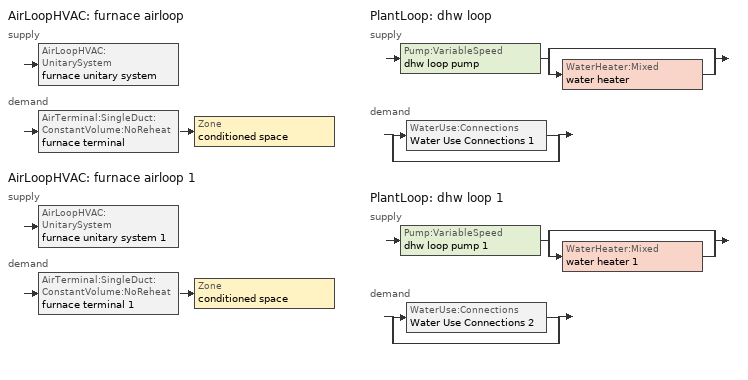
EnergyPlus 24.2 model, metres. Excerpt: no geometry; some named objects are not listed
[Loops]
AirLoopHVAC 'furnace airloop'
 supply: AirLoopHVAC:UnitarySystem 'furnace unitary system'
 demand: AirTerminal:SingleDuct:ConstantVolume:NoReheat 'furnace terminal' > Zone 'conditioned space'
AirLoopHVAC 'furnace airloop 1'
 supply: AirLoopHVAC:UnitarySystem 'furnace unitary system 1'
 demand: AirTerminal:SingleDuct:ConstantVolume:NoReheat 'furnace terminal 1' > Zone 'conditioned space'
PlantLoop 'dhw loop'
 supply: Pump:VariableSpeed 'dhw loop pump' > split
  | bypass
  | WaterHeater:Mixed 'water heater'
 demand: split
  | WaterUse:Connections 'Water Use Connections 1'
  | bypass
PlantLoop 'dhw loop 1'
 supply: Pump:VariableSpeed 'dhw loop pump 1' > split
  | bypass
  | WaterHeater:Mixed 'water heater 1'
 demand: split
  | WaterUse:Connections 'Water Use Connections 2'
  | bypass
[ZoneControl:Thermostat]
conditioned space Thermostat: Zone or ZoneList=conditioned space; Control Type Schedule=conditioned space Thermostat Schedule; Control 1=conditioned space temperature setpoint; Temperature Difference Between Cutout And Setpoint {deltaC}=0
[ThermostatSetpoint:DualSetpoint]
conditioned space temperature setpoint: Heating Setpoint Temperature Schedule=heating setpoint; Cooling Setpoint Temperature Schedule=cooling setpoint
[AirTerminal:SingleDuct:ConstantVolume:NoReheat] Availability Schedule=Always On Discrete
Name | Maximum Air Flow Rate {m3/s}
furnace terminal | 0.617307
furnace terminal 1 | 0.00141584
[Zone equipment]
conditioned space: furnace terminal, furnace terminal 1
[AirLoopHVAC] Design Return Air Flow Fraction of Supply Air Flow=1
Name | Design Supply Air Flow Rate {m3/s}
furnace airloop | 0.617307
furnace airloop 1 | 0.00141584
[Sizing:System] Type of Load to Size On=Sensible; Design Outdoor Air Flow Rate {m3/s}=Autosize; Central Heating Maximum System Air Flow Ratio=0.3; Preheat Design Temperature {C}=7; Preheat Design Humidity Ratio {kgWater/kgDryAir}=0.008; Precool Design Temperature {C}=12.8; Precool Design Humidity Ratio {kgWater/kgDryAir}=0.008; Central Cooling Design Supply Air Temperature {C}=12.8; Central Heating Design Supply Air Temperature {C}=16.7; Type of Zone Sum to Use=NonCoincident; 100% Outdoor Air in Cooling=Yes; 100% Outdoor Air in Heating=Yes; Central Cooling Design Supply Air Humidity Ratio {kgWater/kgDryAir}=0.0085; Central Heating Design Supply Air Humidity Ratio {kgWater/kgDryAir}=0.008; Cooling Supply Air Flow Rate Method=DesignDay; Cooling Supply Air Flow Rate {m3/s}=0; Cooling Supply Air Flow Rate Per Floor Area {m3/s-m2}=0.00996765; Cooling Fraction of Autosized Cooling Supply Air Flow Rate=1; Cooling Supply Air Flow Rate Per Unit Cooling Capacity {m3/s-W}=3.94755e-05; Heating Supply Air Flow Rate Method=DesignDay; Heating Supply Air Flow Rate {m3/s}=0; Heating Supply Air Flow Rate Per Floor Area {m3/s-m2}=0.00996765; Heating Fraction of Autosized Heating Supply Air Flow Rate=1; Heating Fraction of Autosized Cooling Supply Air Flow Rate=1; Heating Supply Air Flow Rate Per Unit Heating Capacity {m3/s-W}=3.15882e-05; System Outdoor Air Method=ZoneSum; Zone Maximum Outdoor Air Fraction=1; Cooling Design Capacity Method=CoolingDesignCapacity; Cooling Design Capacity {W}=Autosize; Cooling Design Capacity Per Floor Area {W/m2}=234.7; Fraction of Autosized Cooling Design Capacity=1; Heating Design Capacity Method=HeatingDesignCapacity; Heating Design Capacity {W}=Autosize; Heating Design Capacity Per Floor Area {W/m2}=157; Fraction of Autosized Heating Design Capacity=1; Central Cooling Capacity Control Method=OnOff; Occupant Diversity=Autosize
furnace airloop; furnace airloop 1
[AvailabilityManager:Scheduled] Schedule=Always On Discrete
furnace airloop Availability Manager; furnace airloop 1 Availability Manager
[AirLoopHVAC:UnitarySystem] Control Type=Load; Controlling Zone or Thermostat Location=conditioned space; Dehumidification Control Type=None; Availability Schedule=Always On Discrete; Fan Placement=BlowThrough; DX Heating Coil Sizing Ratio=1; Use DOAS DX Cooling Coil=No; Minimum Supply Air Temperature {C}=2; Latent Load Control=SensibleOnlyLoadControl; Cooling Supply Air Flow Rate Method=None; Heating Supply Air Flow Rate Method=SupplyAirFlowRate; No Load Supply Air Flow Rate Method=SupplyAirFlowRate; No Load Supply Air Flow Rate {m3/s}=0; No Load Supply Air Flow Rate Control Set To Low Speed=Yes; Maximum Supply Air Temperature {C}=48.8889; Maximum Outdoor Dry-Bulb Temperature for Supplemental Heater Operation {C}=21; Ancillary On-Cycle Electric Power {W}=0; Ancillary Off-Cycle Electric Power {W}=0
Name | Supply Fan | Supply Air Fan Operating Mode Schedule | Heating Coil | Heating Supply Air Flow Rate {m3/s}
furnace unitary system | furnace supply fan | furnace auto fan schedule | furnace htg coil | 0.617307
furnace unitary system 1 | furnace supply fan 1 | furnace auto fan schedule 1 | furnace htg coil 1 | 0.00141584
[Fan:SystemModel] Availability Schedule=Always On Discrete; Speed Control Method=Discrete; Electric Power Minimum Flow Rate Fraction=0.2; Design Pressure Rise {Pa}=500; Motor Efficiency=1; Motor In Air Stream Fraction=1; Design Electric Power Consumption {W}=Autosize; Design Power Sizing Method=PowerPerFlow; Electric Power Per Unit Flow Rate {W/(m3/s)}=1059.44; Electric Power Per Unit Flow Rate Per Unit Pressure {W/((m3/s)-Pa)}=1.66667; Fan Total Efficiency=0.7; Motor Loss Radiative Fraction=0; Number of Speeds=1; Speed Flow Fraction 1=1; Speed Electric Power Fraction 1=1
Name | Design Maximum Air Flow Rate {m3/s}
furnace supply fan | 0.617307
furnace supply fan 1 | 0.00141584
[Coil:Heating:Fuel] Availability Schedule=Always On Discrete; Fuel Type=NaturalGas; Burner Efficiency=0.78; On Cycle Parasitic Electric Load {W}=0
Name | Nominal Capacity {W} | Off Cycle Parasitic Fuel Load {W}
furnace htg coil | 21035.2 | 292.825
furnace htg coil 1 | 0.293071 | 204.863
[PlantLoop] Fluid Type=Water; Maximum Loop Temperature {C}=100; Minimum Loop Temperature {C}=0; Maximum Loop Flow Rate {m3/s}=0.01; Minimum Loop Flow Rate {m3/s}=0; Plant Loop Volume {m3}=0.003; Load Distribution Scheme=Optimal; Plant Loop Demand Calculation Scheme=SingleSetpoint; Common Pipe Simulation=None
Name | Plant Equipment Operation Scheme
dhw loop | dhw loop Operation Schemes
dhw loop 1 | dhw loop 1 Operation Schemes
[Sizing:Plant] Loop Type=Heating; Design Loop Exit Temperature {C}=56; Loop Design Temperature Difference {deltaC}=5.55556; Sizing Option=NonCoincident; Zone Timesteps in Averaging Window=1; Coincident Sizing Factor Mode=None
dhw loop; dhw loop 1
[Pump:VariableSpeed] Design Maximum Flow Rate {m3/s}=0.01; Design Pump Head {Pa}=1; Design Power Consumption {W}=0; Motor Efficiency=0.85; Fraction of Motor Inefficiencies to Fluid Stream=0; Coefficient 1 of the Part Load Performance Curve=0; Coefficient 2 of the Part Load Performance Curve=1; Coefficient 3 of the Part Load Performance Curve=0; Coefficient 4 of the Part Load Performance Curve=0; Design Minimum Flow Rate {m3/s}=0; Pump Control Type=Intermittent; Skin Loss Radiative Fraction=0.5; Design Power Sizing Method=PowerPerFlowPerPressure; Design Electric Power per Unit Flow Rate {W/(m3/s)}=348701.1; Design Shaft Power per Unit Flow Rate per Unit Head {W/((m3/s)-Pa)}=1.28205; Design Minimum Flow Rate Fraction=0
dhw loop pump; dhw loop pump 1
[WaterHeater:Mixed] Tank Volume {m3}=0.143846; Deadband Temperature Difference {deltaC}=2; Maximum Temperature Limit {C}=99; Heater Control Type=Cycle; Heater Maximum Capacity {W}=10550.6; Heater Minimum Capacity {W}=0; Heater Ignition Minimum Flow Rate {m3/s}=0; Heater Ignition Delay {s}=0; Heater Fuel Type=NaturalGas; Heater Thermal Efficiency=0.765834; Off Cycle Parasitic Fuel Consumption Rate {W}=0; Off Cycle Parasitic Fuel Type=Electricity; Off Cycle Parasitic Heat Fraction to Tank=0; On Cycle Parasitic Fuel Consumption Rate {W}=0; On Cycle Parasitic Fuel Type=Electricity; On Cycle Parasitic Heat Fraction to Tank=0; Ambient Temperature Indicator=Zone; Ambient Temperature Zone=conditioned space; Off Cycle Loss Coefficient to Ambient Temperature {W/K}=5.10624; Off Cycle Loss Fraction to Zone=0.64; On Cycle Loss Coefficient to Ambient Temperature {W/K}=5.10624; On Cycle Loss Fraction to Zone=1; Use Side Effectiveness=1; Source Side Effectiveness=1; Use Side Design Flow Rate {m3/s}=Autosize; Source Side Design Flow Rate {m3/s}=Autosize; Indirect Water Heating Recovery Time {hr}=1.5; Source Side Flow Control Mode=IndirectHeatPrimarySetpoint
Name | Setpoint Temperature Schedule
water heater | water heater setpoint
water heater 1 | water heater setpoint 1
[WaterHeater:Sizing] Design Mode=PeakDraw; Time Storage Can Meet Peak Draw {hr}=0.538503; Time for Tank Recovery {hr}=0; Nominal Tank Volume for Autosizing Plant Connections {m3}=1
water heater; water heater 1
[SetpointManager:Scheduled] Control Variable=Temperature
Name | Schedule
Setpoint Manager Scheduled 1 | dhw temp
Setpoint Manager Scheduled 2 | dhw temp 1
[WaterUse:Connections] Drain Water Heat Exchanger Type=None; Drain Water Heat Exchanger Destination=Plant
Name | Water Use Equipment Name 1 | Water Use Equipment Name 2 | Water Use Equipment Name 3 | Water Use Equipment Name 4
Water Use Connections 1 | dhw fixtures | dhw distribution waste | clothes washer | dishwasher
Water Use Connections 2 | dhw fixtures 1 | dhw distribution waste 1 | clothes washer 1 | dishwasher 1
[WaterUse:Equipment]
Name | Peak Flow Rate {m3/s} | Flow Rate Fraction Schedule | Target Temperature Schedule
dhw fixtures | 3.38113e-06 | dhw fixtures schedule | mixed water temperature schedule
dhw distribution waste | 1.02501e-06 | dhw fixtures schedule | mixed water temperature schedule
clothes washer | 7.27439e-07 | clothes washer schedule
dishwasher | 2.18154e-07 | dishwasher schedule
dhw fixtures 1 | 1.12704e-06 | dhw fixtures schedule | mixed water temperature schedule
dhw distribution waste 1 | 3.41672e-07 | dhw fixtures schedule | mixed water temperature schedule
clothes washer 1 | 2.4248e-07 | clothes washer schedule
dishwasher 1 | 7.27179e-08 | dishwasher schedule
[PlantEquipmentOperationSchemes] Control Scheme Object Type 1=PlantEquipmentOperation:HeatingLoad; Control Scheme Schedule Name 1=Always On Discrete
Name | Control Scheme Name 1
dhw loop Operation Schemes | dhw loop Heating Operation Scheme
dhw loop 1 Operation Schemes | dhw loop 1 Heating Operation Scheme
[PlantEquipmentOperation:HeatingLoad] Load Range Lower Limit 1 {W}=0; Load Range Upper Limit 1 {W}=1000000000
Name | Range Equipment List Name 1
dhw loop Heating Operation Scheme | dhw loop Heating Equipment List
dhw loop 1 Heating Operation Scheme | dhw loop 1 Heating Equipment List
[PlantEquipmentList]
dhw loop Heating Equipment List: WaterHeater:Mixed, water heater
dhw loop 1 Heating Equipment List: WaterHeater:Mixed, water heater 1
[EnergyManagementSystem:GlobalVariable]
furnace_airloop_0_DuctImbalLkExhFanEquivCond
furnace_airloop_0_DuctImbalLkExhFanEquivDZ
furnace_airloop_0_DuctImbalLkSupFanEquivCond
furnace_airloop_0_DuctImbalLkSupFanEquivDZ
furnace_airloop_0_DZ_T
furnace_airloop_0_DZ_W
furnace_airloop_0_RetCondToDZ
furnace_airloop_0_RetCondToRP
furnace_airloop_0_RetLatLkToRP
furnace_airloop_0_RetSensLkToRP
furnace_airloop_0_SupCondToDZ
furnace_airloop_0_SupCondToLv
furnace_airloop_0_SupLatLkToCond
furnace_airloop_0_SupLatLkToDZ
furnace_airloop_0_SupSensLkToCond
furnace_airloop_0_SupSensLkToDZ
furnace_airloop_0_ZoneMixCondToDZ
furnace_airloop_0_ZoneMixDZToCond
furnace_airloop_1_0_DuctImbalLkExhFanEquivCond
furnace_airloop_1_0_DuctImbalLkExhFanEquivDZ
furnace_airloop_1_0_DuctImbalLkSupFanEquivCond
furnace_airloop_1_0_DuctImbalLkSupFanEquivDZ
furnace_airloop_1_0_DZ_T
furnace_airloop_1_0_DZ_W
furnace_airloop_1_0_RetCondToDZ
furnace_airloop_1_0_RetCondToRP
furnace_airloop_1_0_RetLatLkToRP
furnace_airloop_1_0_RetSensLkToRP
furnace_airloop_1_0_SupCondToDZ
furnace_airloop_1_0_SupCondToLv
furnace_airloop_1_0_SupLatLkToCond
furnace_airloop_1_0_SupLatLkToDZ
furnace_airloop_1_0_SupSensLkToCond
furnace_airloop_1_0_SupSensLkToDZ
furnace_airloop_1_0_ZoneMixCondToDZ
furnace_airloop_1_0_ZoneMixDZToCond
furnace_airloop_1_AH_MFR
furnace_airloop_1_AH_Tout
furnace_airloop_1_AH_VFR
furnace_airloop_1_AH_Wout
furnace_airloop_1_Fan_RTF
furnace_airloop_1_RA_T
furnace_airloop_1_Ra_W
furnace_airloop_AH_MFR
furnace_airloop_AH_Tout
furnace_airloop_AH_VFR
furnace_airloop_AH_Wout
furnace_airloop_Fan_RTF
furnace_airloop_RA_T
furnace_airloop_Ra_W
infil_program_Qfan
infil_program_Qinf
natural_vent_program_Qnv
natural_vent_program_Qwhf
[EnergyManagementSystem:InternalVariable] Internal Data Type=Fan Maximum Mass Flow Rate
Name | Internal Data Index Key
furnace_airloop_1_max_sup_fan_mfr | furnace supply fan 1
furnace_airloop_max_sup_fan_mfr | furnace supply fan
[EnergyManagementSystem:Sensor]
Name | Output:Variable or Output:Meter Index Key | Output:Variable or Output:Meter
airflow_gain | infil flow | Infiltration Sensible Heat Gain Energy
airflow_gain_1 | natural vent flow | Infiltration Sensible Heat Gain Energy
airflow_gain_2 | whole house fan flow | Infiltration Sensible Heat Gain Energy
airflow_loss | infil flow | Infiltration Sensible Heat Loss Energy
airflow_loss_1 | natural vent flow | Infiltration Sensible Heat Loss Energy
airflow_loss_2 | whole house fan flow | Infiltration Sensible Heat Loss Energy
clg_load_cond |  | Cooling:EnergyTransfer:Zone:CONDITIONED SPACE
clg_load_duct |  | Cooling:EnergyTransfer:Zone:FURNACE AIRLOOP 1 RET AIR ZONE
clg_load_duct_1 |  | Cooling:EnergyTransfer:Zone:FURNACE AIRLOOP RET AIR ZONE
clg_sp_s; clg_sp_s_1 | cooling setpoint | Schedule Value
clothes_dryer_exhaust_0_sch_s | clothes dryer exhaust 0 schedule | Schedule Value
conditioned_space_clg_unmet_s | conditioned space | Zone Cooling Setpoint Not Met Time
conditioned_space_htg_unmet_s | conditioned space | Zone Heating Setpoint Not Met Time
cool_season | cooling season schedule | Schedule Value
dhw_loss | water heater | Water Heater Heat Loss Energy
dhw_loss_1 | water heater 1 | Water Heater Heat Loss Energy
dhw_rtf | water heater | Water Heater Runtime Fraction
dhw_rtf_1 | water heater 1 | Water Heater Runtime Fraction
ducts_conv | furnace airloop 1_0 RetCondToRP | Other Equipment Convective Heating Energy
ducts_conv_1 | furnace airloop 1_0 RetLatLkToRP | Other Equipment Convective Heating Energy
ducts_conv_10 | furnace airloop_0 SupLatLkToCond | Other Equipment Convective Heating Energy
ducts_conv_11 | furnace airloop_0 SupSensLkToCond | Other Equipment Convective Heating Energy
ducts_conv_2 | furnace airloop 1_0 RetSensLkToRP | Other Equipment Convective Heating Energy
ducts_conv_3 | furnace airloop 1_0 SupCondToLv | Other Equipment Convective Heating Energy
ducts_conv_4 | furnace airloop 1_0 SupLatLkToCond | Other Equipment Convective Heating Energy
ducts_conv_5 | furnace airloop 1_0 SupSensLkToCond | Other Equipment Convective Heating Energy
ducts_conv_6 | furnace airloop_0 RetCondToRP | Other Equipment Convective Heating Energy
ducts_conv_7 | furnace airloop_0 RetLatLkToRP | Other Equipment Convective Heating Energy
ducts_conv_8 | furnace airloop_0 RetSensLkToRP | Other Equipment Convective Heating Energy
ducts_conv_9 | furnace airloop_0 SupCondToLv | Other Equipment Convective Heating Energy
ducts_rad | furnace airloop 1_0 RetCondToRP | Other Equipment Radiant Heating Energy
ducts_rad_1 | furnace airloop 1_0 RetLatLkToRP | Other Equipment Radiant Heating Energy
ducts_rad_10 | furnace airloop_0 SupLatLkToCond | Other Equipment Radiant Heating Energy
ducts_rad_11 | furnace airloop_0 SupSensLkToCond | Other Equipment Radiant Heating Energy
ducts_rad_2 | furnace airloop 1_0 RetSensLkToRP | Other Equipment Radiant Heating Energy
ducts_rad_3 | furnace airloop 1_0 SupCondToLv | Other Equipment Radiant Heating Energy
ducts_rad_4 | furnace airloop 1_0 SupLatLkToCond | Other Equipment Radiant Heating Energy
ducts_rad_5 | furnace airloop 1_0 SupSensLkToCond | Other Equipment Radiant Heating Energy
ducts_rad_6 | furnace airloop_0 RetCondToRP | Other Equipment Radiant Heating Energy
ducts_rad_7 | furnace airloop_0 RetLatLkToRP | Other Equipment Radiant Heating Energy
ducts_rad_8 | furnace airloop_0 RetSensLkToRP | Other Equipment Radiant Heating Energy
ducts_rad_9 | furnace airloop_0 SupCondToLv | Other Equipment Radiant Heating Energy
duct_mix_gain; duct_mix_gain_1; duct_mix_gain_2; duct_mix_gain_3 | conditioned space | Zone Mixing Sensible Heat Gain Energy
duct_mix_loss; duct_mix_loss_1; duct_mix_loss_2; duct_mix_loss_3 | conditioned space | Zone Mixing Sensible Heat Loss Energy
fridge_tin_s; tin_s; tin_s_1 | conditioned space | Zone Mean Air Temperature
furnace_airloop_1_AH_MFR_s | Node 12 | System Node Mass Flow Rate
furnace_airloop_1_AH_Tout_s | Node 12 | System Node Temperature
furnace_airloop_1_AH_VFR_s | Node 12 | System Node Current Density Volume Flow Rate
furnace_airloop_1_AH_Wout_s | Node 12 | System Node Humidity Ratio
furnace_airloop_1_Fan_RTF_s | furnace supply fan 1 | Fan Runtime Fraction
furnace_airloop_1_RA_T_s | Node 15 | System Node Temperature
furnace_airloop_1_Ra_W_s | Node 15 | System Node Humidity Ratio
furnace_airloop_AH_MFR_s | Node 5 | System Node Mass Flow Rate
furnace_airloop_AH_Tout_s | Node 5 | System Node Temperature
furnace_airloop_AH_VFR_s | Node 5 | System Node Current Density Volume Flow Rate
furnace_airloop_AH_Wout_s | Node 5 | System Node Humidity Ratio
furnace_airloop_Fan_RTF_s | furnace supply fan | Fan Runtime Fraction
furnace_airloop_RA_T_s | Node 8 | System Node Temperature
furnace_airloop_Ra_W_s | Node 8 | System Node Humidity Ratio
furnace_htg_coil_1_s | furnace htg coil 1 | Heating Coil Heating Energy
furnace_htg_coil_s | furnace htg coil | Heating Coil Heating Energy
furnace_supply_fan_1_s | furnace supply fan 1 | Fan Electricity Energy
furnace_supply_fan_s | furnace supply fan | Fan Electricity Energy
htg_load_cond |  | Heating:EnergyTransfer:Zone:CONDITIONED SPACE
htg_load_duct |  | Heating:EnergyTransfer:Zone:FURNACE AIRLOOP 1 RET AIR ZONE
htg_load_duct_1 |  | Heating:EnergyTransfer:Zone:FURNACE AIRLOOP RET AIR ZONE
htg_sp_s; htg_sp_s_1 | heating setpoint | Schedule Value
ig_ee_conv | clothes dryer | Electric Equipment Convective Heating Energy
ig_ee_conv_1 | clothes washer | Electric Equipment Convective Heating Energy
ig_ee_conv_2 | cooking range | Electric Equipment Convective Heating Energy
ig_ee_conv_3 | dishwasher | Electric Equipment Convective Heating Energy
ig_ee_conv_4 | fridge | Electric Equipment Convective Heating Energy
ig_ee_conv_5 | misc plug loads | Electric Equipment Convective Heating Energy
ig_ee_conv_6 | whole house fan | Electric Equipment Convective Heating Energy
ig_ee_rad | clothes dryer | Electric Equipment Radiant Heating Energy
ig_ee_rad_1 | clothes washer | Electric Equipment Radiant Heating Energy
ig_ee_rad_2 | cooking range | Electric Equipment Radiant Heating Energy
ig_ee_rad_3 | dishwasher | Electric Equipment Radiant Heating Energy
ig_ee_rad_4 | fridge | Electric Equipment Radiant Heating Energy
ig_ee_rad_5 | misc plug loads | Electric Equipment Radiant Heating Energy
ig_ee_rad_6 | whole house fan | Electric Equipment Radiant Heating Energy
ig_lgt_conv | interior lighting | Lights Convective Heating Energy
ig_lgt_rad | interior lighting | Lights Radiant Heating Energy
ig_lgt_vis | interior lighting | Lights Visible Radiation Heating Energy
ig_oe_conv | clothes dryer 1 | Other Equipment Convective Heating Energy
ig_oe_conv_1 | cooking range 1 | Other Equipment Convective Heating Energy
ig_oe_conv_2 | general water use latent | Other Equipment Convective Heating Energy
ig_oe_conv_3 | general water use sensible | Other Equipment Convective Heating Energy
ig_oe_conv_4 | water heater energy adjustment1 | Other Equipment Convective Heating Energy
ig_oe_conv_5 | water heater energy adjustment2 | Other Equipment Convective Heating Energy
ig_oe_rad | clothes dryer 1 | Other Equipment Radiant Heating Energy
ig_oe_rad_1 | cooking range 1 | Other Equipment Radiant Heating Energy
ig_oe_rad_2 | general water use latent | Other Equipment Radiant Heating Energy
ig_oe_rad_3 | general water use sensible | Other Equipment Radiant Heating Energy
ig_oe_rad_4 | water heater energy adjustment1 | Other Equipment Radiant Heating Energy
ig_oe_rad_5 | water heater energy adjustment2 | Other Equipment Radiant Heating Energy
ig_ppl_conv | occupants | People Convective Heating Energy
ig_ppl_rad | occupants | People Radiant Heating Energy
im_conv | furniture mass conditioned space 1 | Surface Inside Face Convection Heat Gain Energy
im_conv_1 | partition wall mass | Surface Inside Face Convection Heat Gain Energy
im_ig | furniture mass conditioned space 1 | Surface Inside Face Internal Gains Radiation Heat Gain Energy
im_ig_1 | partition wall mass | Surface Inside Face Internal Gains Radiation Heat Gain Energy
im_lgt | furniture mass conditioned space 1 | Surface Inside Face Lights Radiation Heat Gain Energy
im_lgt_1 | partition wall mass | Surface Inside Face Lights Radiation Heat Gain Energy
im_sol | furniture mass conditioned space 1 | Surface Inside Face Solar Radiation Heat Gain Energy
im_sol_1 | partition wall mass | Surface Inside Face Solar Radiation Heat Gain Energy
im_surf | furniture mass conditioned space 1 | Surface Inside Face Net Surface Thermal Radiation Heat Gain Energy
im_surf_1 | partition wall mass | Surface Inside Face Net Surface Thermal Radiation Heat Gain Energy
mech_vent_bath_fan_0_sch_s | mech vent bath fan 0 schedule | Schedule Value
mech_vent_bath_fan_1_sch_s | mech vent bath fan 1 schedule | Schedule Value
mech_vent_range_fan_0_sch_s | mech vent range fan 0 schedule | Schedule Value
mv_conv | mech vent bath fan 0 | Electric Equipment Convective Heating Energy
mv_conv_1 | mech vent bath fan 1 | Electric Equipment Convective Heating Energy
mv_conv_2 | mech vent house fan | Electric Equipment Convective Heating Energy
mv_conv_3 | mech vent house fan cfis | Electric Equipment Convective Heating Energy
mv_conv_4 | mech vent range fan 0 | Electric Equipment Convective Heating Energy
mv_conv_5 | mech vent house fan latent load | Other Equipment Convective Heating Energy
mv_conv_6 | mech vent house fan sensible load | Other Equipment Convective Heating Energy
mv_rad | mech vent bath fan 0 | Electric Equipment Radiant Heating Energy
mv_rad_1 | mech vent bath fan 1 | Electric Equipment Radiant Heating Energy
mv_rad_2 | mech vent house fan | Electric Equipment Radiant Heating Energy
mv_rad_3 | mech vent house fan cfis | Electric Equipment Radiant Heating Energy
mv_rad_4 | mech vent range fan 0 | Electric Equipment Radiant Heating Energy
mv_rad_5 | mech vent house fan latent load | Other Equipment Radiant Heating Energy
mv_rad_6 | mech vent house fan sensible load | Other Equipment Radiant Heating Energy
natural_vent_s | natural vent schedule | Schedule Value
out_pb_s |  | Site Outdoor Air Barometric Pressure
out_wt_s |  | Site Outdoor Air Humidity Ratio
site_vw_s |  | Site Wind Speed
ss_back_out | Window1 | Surface Window Shortwave from Zone Back Out Window Heat Transfer Rate
ss_back_out_1 | Window10 | Surface Window Shortwave from Zone Back Out Window Heat Transfer Rate
ss_back_out_10 | Window4 | Surface Window Shortwave from Zone Back Out Window Heat Transfer Rate
ss_back_out_11 | Window5 | Surface Window Shortwave from Zone Back Out Window Heat Transfer Rate
ss_back_out_12 | Window6 | Surface Window Shortwave from Zone Back Out Window Heat Transfer Rate
ss_back_out_13 | Window7 | Surface Window Shortwave from Zone Back Out Window Heat Transfer Rate
ss_back_out_14 | Window8 | Surface Window Shortwave from Zone Back Out Window Heat Transfer Rate
ss_back_out_15 | Window9 | Surface Window Shortwave from Zone Back Out Window Heat Transfer Rate
ss_back_out_2 | Window11 | Surface Window Shortwave from Zone Back Out Window Heat Transfer Rate
ss_back_out_3 | Window12 | Surface Window Shortwave from Zone Back Out Window Heat Transfer Rate
ss_back_out_4 | Window13 | Surface Window Shortwave from Zone Back Out Window Heat Transfer Rate
ss_back_out_5 | Window14 | Surface Window Shortwave from Zone Back Out Window Heat Transfer Rate
ss_back_out_6 | Window15 | Surface Window Shortwave from Zone Back Out Window Heat Transfer Rate
ss_back_out_7 | Window16 | Surface Window Shortwave from Zone Back Out Window Heat Transfer Rate
ss_back_out_8 | Window2 | Surface Window Shortwave from Zone Back Out Window Heat Transfer Rate
ss_back_out_9 | Window3 | Surface Window Shortwave from Zone Back Out Window Heat Transfer Rate
ss_conv | Door1 | Surface Inside Face Convection Heat Gain Energy
ss_conv_1 | Door3 | Surface Inside Face Convection Heat Gain Energy
ss_conv_10 | Window2 | Surface Inside Face Convection Heat Gain Energy
ss_conv_11 | Window3 | Surface Inside Face Convection Heat Gain Energy
ss_conv_12 | Window4 | Surface Inside Face Convection Heat Gain Energy
ss_conv_13 | Window5 | Surface Inside Face Convection Heat Gain Energy
ss_conv_14 | Window6 | Surface Inside Face Convection Heat Gain Energy
ss_conv_15 | Window7 | Surface Inside Face Convection Heat Gain Energy
ss_conv_16 | Window8 | Surface Inside Face Convection Heat Gain Energy
ss_conv_17 | Window9 | Surface Inside Face Convection Heat Gain Energy
ss_conv_2 | Window1 | Surface Inside Face Convection Heat Gain Energy
ss_conv_3 | Window10 | Surface Inside Face Convection Heat Gain Energy
ss_conv_4 | Window11 | Surface Inside Face Convection Heat Gain Energy
ss_conv_5 | Window12 | Surface Inside Face Convection Heat Gain Energy
ss_conv_6 | Window13 | Surface Inside Face Convection Heat Gain Energy
ss_conv_7 | Window14 | Surface Inside Face Convection Heat Gain Energy
ss_conv_8 | Window15 | Surface Inside Face Convection Heat Gain Energy
ss_conv_9 | Window16 | Surface Inside Face Convection Heat Gain Energy
ss_ig | Door1 | Surface Inside Face Internal Gains Radiation Heat Gain Energy
ss_ig_1 | Door3 | Surface Inside Face Internal Gains Radiation Heat Gain Energy
ss_ig_10 | Window2 | Surface Inside Face Internal Gains Radiation Heat Gain Energy
ss_ig_11 | Window3 | Surface Inside Face Internal Gains Radiation Heat Gain Energy
ss_ig_12 | Window4 | Surface Inside Face Internal Gains Radiation Heat Gain Energy
ss_ig_13 | Window5 | Surface Inside Face Internal Gains Radiation Heat Gain Energy
ss_ig_14 | Window6 | Surface Inside Face Internal Gains Radiation Heat Gain Energy
ss_ig_15 | Window7 | Surface Inside Face Internal Gains Radiation Heat Gain Energy
ss_ig_16 | Window8 | Surface Inside Face Internal Gains Radiation Heat Gain Energy
ss_ig_17 | Window9 | Surface Inside Face Internal Gains Radiation Heat Gain Energy
ss_ig_2 | Window1 | Surface Inside Face Internal Gains Radiation Heat Gain Energy
ss_ig_3 | Window10 | Surface Inside Face Internal Gains Radiation Heat Gain Energy
ss_ig_4 | Window11 | Surface Inside Face Internal Gains Radiation Heat Gain Energy
ss_ig_5 | Window12 | Surface Inside Face Internal Gains Radiation Heat Gain Energy
ss_ig_6 | Window13 | Surface Inside Face Internal Gains Radiation Heat Gain Energy
ss_ig_7 | Window14 | Surface Inside Face Internal Gains Radiation Heat Gain Energy
ss_ig_8 | Window15 | Surface Inside Face Internal Gains Radiation Heat Gain Energy
ss_ig_9 | Window16 | Surface Inside Face Internal Gains Radiation Heat Gain Energy
ss_lgt | Door1 | Surface Inside Face Lights Radiation Heat Gain Energy
ss_lgt_1 | Door3 | Surface Inside Face Lights Radiation Heat Gain Energy
ss_sol | Door1 | Surface Inside Face Solar Radiation Heat Gain Energy
ss_sol_1 | Door3 | Surface Inside Face Solar Radiation Heat Gain Energy
ss_surf | Door1 | Surface Inside Face Net Surface Thermal Radiation Heat Gain Energy
ss_surf_1 | Door3 | Surface Inside Face Net Surface Thermal Radiation Heat Gain Energy
ss_surf_10 | Window2 | Surface Inside Face Net Surface Thermal Radiation Heat Gain Energy
ss_surf_11 | Window3 | Surface Inside Face Net Surface Thermal Radiation Heat Gain Energy
ss_surf_12 | Window4 | Surface Inside Face Net Surface Thermal Radiation Heat Gain Energy
ss_surf_13 | Window5 | Surface Inside Face Net Surface Thermal Radiation Heat Gain Energy
ss_surf_14 | Window6 | Surface Inside Face Net Surface Thermal Radiation Heat Gain Energy
ss_surf_15 | Window7 | Surface Inside Face Net Surface Thermal Radiation Heat Gain Energy
ss_surf_16 | Window8 | Surface Inside Face Net Surface Thermal Radiation Heat Gain Energy
ss_surf_17 | Window9 | Surface Inside Face Net Surface Thermal Radiation Heat Gain Energy
ss_surf_2 | Window1 | Surface Inside Face Net Surface Thermal Radiation Heat Gain Energy
ss_surf_3 | Window10 | Surface Inside Face Net Surface Thermal Radiation Heat Gain Energy
ss_surf_4 | Window11 | Surface Inside Face Net Surface Thermal Radiation Heat Gain Energy
ss_surf_5 | Window12 | Surface Inside Face Net Surface Thermal Radiation Heat Gain Energy
ss_surf_6 | Window13 | Surface Inside Face Net Surface Thermal Radiation Heat Gain Energy
ss_surf_7 | Window14 | Surface Inside Face Net Surface Thermal Radiation Heat Gain Energy
ss_surf_8 | Window15 | Surface Inside Face Net Surface Thermal Radiation Heat Gain Energy
ss_surf_9 | Window16 | Surface Inside Face Net Surface Thermal Radiation Heat Gain Energy
ss_trans_in | Window1 | Surface Window Transmitted Solar Radiation Rate
ss_trans_in_1 | Window10 | Surface Window Transmitted Solar Radiation Rate
ss_trans_in_10 | Window4 | Surface Window Transmitted Solar Radiation Rate
ss_trans_in_11 | Window5 | Surface Window Transmitted Solar Radiation Rate
ss_trans_in_12 | Window6 | Surface Window Transmitted Solar Radiation Rate
ss_trans_in_13 | Window7 | Surface Window Transmitted Solar Radiation Rate
ss_trans_in_14 | Window8 | Surface Window Transmitted Solar Radiation Rate
ss_trans_in_15 | Window9 | Surface Window Transmitted Solar Radiation Rate
ss_trans_in_2 | Window11 | Surface Window Transmitted Solar Radiation Rate
ss_trans_in_3 | Window12 | Surface Window Transmitted Solar Radiation Rate
ss_trans_in_4 | Window13 | Surface Window Transmitted Solar Radiation Rate
ss_trans_in_5 | Window14 | Surface Window Transmitted Solar Radiation Rate
ss_trans_in_6 | Window15 | Surface Window Transmitted Solar Radiation Rate
ss_trans_in_7 | Window16 | Surface Window Transmitted Solar Radiation Rate
ss_trans_in_8 | Window2 | Surface Window Transmitted Solar Radiation Rate
ss_trans_in_9 | Window3 | Surface Window Transmitted Solar Radiation Rate
ss_trans_out | Window1 | Surface Inside Face Initial Transmitted Diffuse Transmitted Out Window Solar Radiation Rate
ss_trans_out_1 | Window10 | Surface Inside Face Initial Transmitted Diffuse Transmitted Out Window Solar Radiation Rate
ss_trans_out_10 | Window4 | Surface Inside Face Initial Transmitted Diffuse Transmitted Out Window Solar Radiation Rate
ss_trans_out_11 | Window5 | Surface Inside Face Initial Transmitted Diffuse Transmitted Out Window Solar Radiation Rate
ss_trans_out_12 | Window6 | Surface Inside Face Initial Transmitted Diffuse Transmitted Out Window Solar Radiation Rate
ss_trans_out_13 | Window7 | Surface Inside Face Initial Transmitted Diffuse Transmitted Out Window Solar Radiation Rate
ss_trans_out_14 | Window8 | Surface Inside Face Initial Transmitted Diffuse Transmitted Out Window Solar Radiation Rate
ss_trans_out_15 | Window9 | Surface Inside Face Initial Transmitted Diffuse Transmitted Out Window Solar Radiation Rate
ss_trans_out_2 | Window11 | Surface Inside Face Initial Transmitted Diffuse Transmitted Out Window Solar Radiation Rate
ss_trans_out_3 | Window12 | Surface Inside Face Initial Transmitted Diffuse Transmitted Out Window Solar Radiation Rate
ss_trans_out_4 | Window13 | Surface Inside Face Initial Transmitted Diffuse Transmitted Out Window Solar Radiation Rate
ss_trans_out_5 | Window14 | Surface Inside Face Initial Transmitted Diffuse Transmitted Out Window Solar Radiation Rate
ss_trans_out_6 | Window15 | Surface Inside Face Initial Transmitted Diffuse Transmitted Out Window Solar Radiation Rate
ss_trans_out_7 | Window16 | Surface Inside Face Initial Transmitted Diffuse Transmitted Out Window Solar Radiation Rate
ss_trans_out_8 | Window2 | Surface Inside Face Initial Transmitted Diffuse Transmitted Out Window Solar Radiation Rate
ss_trans_out_9 | Window3 | Surface Inside Face Initial Transmitted Diffuse Transmitted Out Window Solar Radiation Rate
s_conv | Floor1 | Surface Inside Face Convection Heat Gain Energy
s_conv_1 | inferred conditioned ceiling | Surface Inside Face Convection Heat Gain Energy
s_conv_10 | Wall1:180 | Surface Inside Face Convection Heat Gain Energy
s_conv_11 | Wall1:270 | Surface Inside Face Convection Heat Gain Energy
s_conv_12 | Wall1:90 | Surface Inside Face Convection Heat Gain Energy
s_conv_13 | Wall2:0 | Surface Inside Face Convection Heat Gain Energy
s_conv_14 | Wall2:180 | Surface Inside Face Convection Heat Gain Energy
s_conv_15 | Wall2:270 | Surface Inside Face Convection Heat Gain Energy
s_conv_16 | Wall2:90 | Surface Inside Face Convection Heat Gain Energy
s_conv_17 | Wall3:0 | Surface Inside Face Convection Heat Gain Energy
s_conv_18 | Wall3:180 | Surface Inside Face Convection Heat Gain Energy
s_conv_19 | Wall3:270 | Surface Inside Face Convection Heat Gain Energy
s_conv_2 | inferred conditioned floor | Surface Inside Face Convection Heat Gain Energy
s_conv_20 | Wall3:90 | Surface Inside Face Convection Heat Gain Energy
s_conv_3 | RimJoist1:0 | Surface Inside Face Convection Heat Gain Energy
s_conv_4 | RimJoist1:180 | Surface Inside Face Convection Heat Gain Energy
s_conv_5 | RimJoist1:270 | Surface Inside Face Convection Heat Gain Energy
s_conv_6 | RimJoist1:90 | Surface Inside Face Convection Heat Gain Energy
s_conv_7 | Roof2 | Surface Inside Face Convection Heat Gain Energy
s_conv_8 | Slab1 | Surface Inside Face Convection Heat Gain Energy
s_conv_9 | Wall1:0 | Surface Inside Face Convection Heat Gain Energy
s_ig | Floor1 | Surface Inside Face Internal Gains Radiation Heat Gain Energy
s_ig_1 | inferred conditioned ceiling | Surface Inside Face Internal Gains Radiation Heat Gain Energy
s_ig_10 | Wall1:180 | Surface Inside Face Internal Gains Radiation Heat Gain Energy
s_ig_11 | Wall1:270 | Surface Inside Face Internal Gains Radiation Heat Gain Energy
s_ig_12 | Wall1:90 | Surface Inside Face Internal Gains Radiation Heat Gain Energy
s_ig_13 | Wall2:0 | Surface Inside Face Internal Gains Radiation Heat Gain Energy
s_ig_14 | Wall2:180 | Surface Inside Face Internal Gains Radiation Heat Gain Energy
s_ig_15 | Wall2:270 | Surface Inside Face Internal Gains Radiation Heat Gain Energy
s_ig_16 | Wall2:90 | Surface Inside Face Internal Gains Radiation Heat Gain Energy
s_ig_17 | Wall3:0 | Surface Inside Face Internal Gains Radiation Heat Gain Energy
s_ig_18 | Wall3:180 | Surface Inside Face Internal Gains Radiation Heat Gain Energy
s_ig_19 | Wall3:270 | Surface Inside Face Internal Gains Radiation Heat Gain Energy
s_ig_2 | inferred conditioned floor | Surface Inside Face Internal Gains Radiation Heat Gain Energy
s_ig_20 | Wall3:90 | Surface Inside Face Internal Gains Radiation Heat Gain Energy
s_ig_3 | RimJoist1:0 | Surface Inside Face Internal Gains Radiation Heat Gain Energy
s_ig_4 | RimJoist1:180 | Surface Inside Face Internal Gains Radiation Heat Gain Energy
s_ig_5 | RimJoist1:270 | Surface Inside Face Internal Gains Radiation Heat Gain Energy
s_ig_6 | RimJoist1:90 | Surface Inside Face Internal Gains Radiation Heat Gain Energy
s_ig_7 | Roof2 | Surface Inside Face Internal Gains Radiation Heat Gain Energy
s_ig_8 | Slab1 | Surface Inside Face Internal Gains Radiation Heat Gain Energy
s_ig_9 | Wall1:0 | Surface Inside Face Internal Gains Radiation Heat Gain Energy
s_lgt | Floor1 | Surface Inside Face Lights Radiation Heat Gain Energy
s_lgt_1 | inferred conditioned ceiling | Surface Inside Face Lights Radiation Heat Gain Energy
s_lgt_10 | Wall1:180 | Surface Inside Face Lights Radiation Heat Gain Energy
s_lgt_11 | Wall1:270 | Surface Inside Face Lights Radiation Heat Gain Energy
s_lgt_12 | Wall1:90 | Surface Inside Face Lights Radiation Heat Gain Energy
s_lgt_13 | Wall2:0 | Surface Inside Face Lights Radiation Heat Gain Energy
s_lgt_14 | Wall2:180 | Surface Inside Face Lights Radiation Heat Gain Energy
s_lgt_15 | Wall2:270 | Surface Inside Face Lights Radiation Heat Gain Energy
s_lgt_16 | Wall2:90 | Surface Inside Face Lights Radiation Heat Gain Energy
s_lgt_17 | Wall3:0 | Surface Inside Face Lights Radiation Heat Gain Energy
s_lgt_18 | Wall3:180 | Surface Inside Face Lights Radiation Heat Gain Energy
s_lgt_19 | Wall3:270 | Surface Inside Face Lights Radiation Heat Gain Energy
s_lgt_2 | inferred conditioned floor | Surface Inside Face Lights Radiation Heat Gain Energy
s_lgt_20 | Wall3:90 | Surface Inside Face Lights Radiation Heat Gain Energy
s_lgt_3 | RimJoist1:0 | Surface Inside Face Lights Radiation Heat Gain Energy
s_lgt_4 | RimJoist1:180 | Surface Inside Face Lights Radiation Heat Gain Energy
s_lgt_5 | RimJoist1:270 | Surface Inside Face Lights Radiation Heat Gain Energy
s_lgt_6 | RimJoist1:90 | Surface Inside Face Lights Radiation Heat Gain Energy
s_lgt_7 | Roof2 | Surface Inside Face Lights Radiation Heat Gain Energy
s_lgt_8 | Slab1 | Surface Inside Face Lights Radiation Heat Gain Energy
s_lgt_9 | Wall1:0 | Surface Inside Face Lights Radiation Heat Gain Energy
s_sol | Floor1 | Surface Inside Face Solar Radiation Heat Gain Energy
s_sol_1 | inferred conditioned ceiling | Surface Inside Face Solar Radiation Heat Gain Energy
s_sol_10 | Wall1:180 | Surface Inside Face Solar Radiation Heat Gain Energy
s_sol_11 | Wall1:270 | Surface Inside Face Solar Radiation Heat Gain Energy
s_sol_12 | Wall1:90 | Surface Inside Face Solar Radiation Heat Gain Energy
s_sol_13 | Wall2:0 | Surface Inside Face Solar Radiation Heat Gain Energy
s_sol_14 | Wall2:180 | Surface Inside Face Solar Radiation Heat Gain Energy
s_sol_15 | Wall2:270 | Surface Inside Face Solar Radiation Heat Gain Energy
s_sol_16 | Wall2:90 | Surface Inside Face Solar Radiation Heat Gain Energy
s_sol_17 | Wall3:0 | Surface Inside Face Solar Radiation Heat Gain Energy
s_sol_18 | Wall3:180 | Surface Inside Face Solar Radiation Heat Gain Energy
s_sol_19 | Wall3:270 | Surface Inside Face Solar Radiation Heat Gain Energy
s_sol_2 | inferred conditioned floor | Surface Inside Face Solar Radiation Heat Gain Energy
s_sol_20 | Wall3:90 | Surface Inside Face Solar Radiation Heat Gain Energy
s_sol_3 | RimJoist1:0 | Surface Inside Face Solar Radiation Heat Gain Energy
s_sol_4 | RimJoist1:180 | Surface Inside Face Solar Radiation Heat Gain Energy
s_sol_5 | RimJoist1:270 | Surface Inside Face Solar Radiation Heat Gain Energy
s_sol_6 | RimJoist1:90 | Surface Inside Face Solar Radiation Heat Gain Energy
s_sol_7 | Roof2 | Surface Inside Face Solar Radiation Heat Gain Energy
s_sol_8 | Slab1 | Surface Inside Face Solar Radiation Heat Gain Energy
s_sol_9 | Wall1:0 | Surface Inside Face Solar Radiation Heat Gain Energy
s_surf | Floor1 | Surface Inside Face Net Surface Thermal Radiation Heat Gain Energy
s_surf_1 | inferred conditioned ceiling | Surface Inside Face Net Surface Thermal Radiation Heat Gain Energy
s_surf_10 | Wall1:180 | Surface Inside Face Net Surface Thermal Radiation Heat Gain Energy
s_surf_11 | Wall1:270 | Surface Inside Face Net Surface Thermal Radiation Heat Gain Energy
s_surf_12 | Wall1:90 | Surface Inside Face Net Surface Thermal Radiation Heat Gain Energy
s_surf_13 | Wall2:0 | Surface Inside Face Net Surface Thermal Radiation Heat Gain Energy
s_surf_14 | Wall2:180 | Surface Inside Face Net Surface Thermal Radiation Heat Gain Energy
s_surf_15 | Wall2:270 | Surface Inside Face Net Surface Thermal Radiation Heat Gain Energy
s_surf_16 | Wall2:90 | Surface Inside Face Net Surface Thermal Radiation Heat Gain Energy
s_surf_17 | Wall3:0 | Surface Inside Face Net Surface Thermal Radiation Heat Gain Energy
s_surf_18 | Wall3:180 | Surface Inside Face Net Surface Thermal Radiation Heat Gain Energy
s_surf_19 | Wall3:270 | Surface Inside Face Net Surface Thermal Radiation Heat Gain Energy
s_surf_2 | inferred conditioned floor | Surface Inside Face Net Surface Thermal Radiation Heat Gain Energy
s_surf_20 | Wall3:90 | Surface Inside Face Net Surface Thermal Radiation Heat Gain Energy
s_surf_3 | RimJoist1:0 | Surface Inside Face Net Surface Thermal Radiation Heat Gain Energy
s_surf_4 | RimJoist1:180 | Surface Inside Face Net Surface Thermal Radiation Heat Gain Energy
s_surf_5 | RimJoist1:270 | Surface Inside Face Net Surface Thermal Radiation Heat Gain Energy
s_surf_6 | RimJoist1:90 | Surface Inside Face Net Surface Thermal Radiation Heat Gain Energy
s_surf_7 | Roof2 | Surface Inside Face Net Surface Thermal Radiation Heat Gain Energy
s_surf_8 | Slab1 | Surface Inside Face Net Surface Thermal Radiation Heat Gain Energy
s_surf_9 | Wall1:0 | Surface Inside Face Net Surface Thermal Radiation Heat Gain Energy
tout_s | conditioned space | Zone Outdoor Air Drybulb Temperature
water_heater_1_energy | water heater 1 | Water Heater NaturalGas Rate
water_heater_1_off_cycle_parasitic | water heater 1 | Water Heater Off Cycle Parasitic Electricity Rate
water_heater_1_on_cycle_parasitic | water heater 1 | Water Heater On Cycle Parasitic Electricity Rate
water_heater_energy | water heater | Water Heater NaturalGas Rate
water_heater_off_cycle_parasitic | water heater | Water Heater Off Cycle Parasitic Electricity Rate
water_heater_on_cycle_parasitic | water heater | Water Heater On Cycle Parasitic Electricity Rate
win_s | conditioned space | Zone Air Humidity Ratio
[EnergyManagementSystem:Actuator]
Name | Actuated Component Unique | Actuated Component Type | Actuated Component Control Type
attic_vented_1_duct_leakage_imbalance_infil_flow_act | attic_vented 1 duct leakage imbalance infil flow | Zone Infiltration | Air Exchange Flow Rate
fridge_schedule_act | fridge schedule | Schedule:Constant | Schedule Value
furnace_airloop_0_RetCondToDZ_act | furnace airloop_0 RetCondToDZ | OtherEquipment | Power Level
furnace_airloop_0_RetCondToRP_act | furnace airloop_0 RetCondToRP | OtherEquipment | Power Level
furnace_airloop_0_RetLatLkToRP_act | furnace airloop_0 RetLatLkToRP | OtherEquipment | Power Level
furnace_airloop_0_RetSensLkToRP_act | furnace airloop_0 RetSensLkToRP | OtherEquipment | Power Level
furnace_airloop_0_SupCondToDZ_act | furnace airloop_0 SupCondToDZ | OtherEquipment | Power Level
furnace_airloop_0_SupCondToLv_act | furnace airloop_0 SupCondToLv | OtherEquipment | Power Level
furnace_airloop_0_SupLatLkToCond_act | furnace airloop_0 SupLatLkToCond | OtherEquipment | Power Level
furnace_airloop_0_SupLatLkToDZ_act | furnace airloop_0 SupLatLkToDZ | OtherEquipment | Power Level
furnace_airloop_0_SupSensLkToCond_act | furnace airloop_0 SupSensLkToCond | OtherEquipment | Power Level
furnace_airloop_0_SupSensLkToDZ_act | furnace airloop_0 SupSensLkToDZ | OtherEquipment | Power Level
furnace_airloop_0_ZoneMixCondToDZ_mix_act | furnace airloop_0 ZoneMixCondToDZ mix | ZoneMixing | Air Exchange Flow Rate
furnace_airloop_0_ZoneMixDZToCond_mix_act | furnace airloop_0 ZoneMixDZToCond mix | ZoneMixing | Air Exchange Flow Rate
furnace_airloop_1_0_RetCondToDZ_act | furnace airloop 1_0 RetCondToDZ | OtherEquipment | Power Level
furnace_airloop_1_0_RetCondToRP_act | furnace airloop 1_0 RetCondToRP | OtherEquipment | Power Level
furnace_airloop_1_0_RetLatLkToRP_act | furnace airloop 1_0 RetLatLkToRP | OtherEquipment | Power Level
furnace_airloop_1_0_RetSensLkToRP_act | furnace airloop 1_0 RetSensLkToRP | OtherEquipment | Power Level
furnace_airloop_1_0_SupCondToDZ_act | furnace airloop 1_0 SupCondToDZ | OtherEquipment | Power Level
furnace_airloop_1_0_SupCondToLv_act | furnace airloop 1_0 SupCondToLv | OtherEquipment | Power Level
furnace_airloop_1_0_SupLatLkToCond_act | furnace airloop 1_0 SupLatLkToCond | OtherEquipment | Power Level
furnace_airloop_1_0_SupLatLkToDZ_act | furnace airloop 1_0 SupLatLkToDZ | OtherEquipment | Power Level
furnace_airloop_1_0_SupSensLkToCond_act | furnace airloop 1_0 SupSensLkToCond | OtherEquipment | Power Level
furnace_airloop_1_0_SupSensLkToDZ_act | furnace airloop 1_0 SupSensLkToDZ | OtherEquipment | Power Level
furnace_airloop_1_0_ZoneMixCondToDZ_mix_act | furnace airloop 1_0 ZoneMixCondToDZ mix | ZoneMixing | Air Exchange Flow Rate
furnace_airloop_1_0_ZoneMixDZToCond_mix_act | furnace airloop 1_0 ZoneMixDZToCond mix | ZoneMixing | Air Exchange Flow Rate
infil_flow_act | infil flow | Zone Infiltration | Air Exchange Flow Rate
mech_vent_house_fan_cfis_act | mech vent house fan cfis | ElectricEquipment | Electricity Rate
mech_vent_house_fan_latent_load_act | mech vent house fan latent load | OtherEquipment | Power Level
mech_vent_house_fan_sensible_load_act | mech vent house fan sensible load | OtherEquipment | Power Level
natural_vent_flow_act | natural vent flow | Zone Infiltration | Air Exchange Flow Rate
water_heater_1_ec_adj_act | water heater energy adjustment2 | OtherEquipment | Power Level
water_heater_ec_adj_act | water heater energy adjustment1 | OtherEquipment | Power Level
whole_house_fan_act | whole house fan | ElectricEquipment | Electricity Rate
whole_house_fan_flow_act | whole house fan flow | Zone Infiltration | Air Exchange Flow Rate
whole_house_fan_mix_act | whole house fan mix | ZoneMixing | Air Exchange Flow Rate
[EnergyManagementSystem:Program]
attic_vented_1_duct_leakage_imbalance_infil_program: Set Qducts = 0; Set Qducts = Qducts - furnace_airloop_0_DuctImbalLkSupFanEquivDZ; Set Qducts = Qducts + furnace_airloop_0_DuctImbalLkExhFanEquivDZ; Set Qducts = Qducts - furnace_airloop_1_0_DuctImbalLkSupFanEquivDZ; Set Qducts = Qducts + furnace_airloop_1_0_DuctImbalLkExhFanEquivDZ; Set attic_vented_1_duct_leakage_imbalance_infil_flow_act = (@Abs(Qducts))
fridge_schedule_program: Set Tin = fridge_tin_s*(9.0/5.0)+32.0; Set fridge_schedule_act = 0; If (Hour == 0); Set fridge_schedule_act = (-0.487+0.019*Tin); ElseIf (Hour == 1); Set fridge_schedule_act = (-0.34+0.016*Tin); ElseIf (Hour == 2); Set fridge_schedule_act = (-0.37+0.017*Tin); ElseIf (Hour == 3); Set fridge_schedule_act = (-0.361+0.016*Tin); ElseIf (Hour == 4); Set fridge_schedule_act = (-0.515+0.018*Tin); ElseIf (Hour == 5); Set fridge_schedule_act = (-0.684+0.021*Tin); ElseIf (Hour == 6); Set fridge_schedule_act = (-0.471+0.019*Tin); ElseIf (Hour == 7); Set fridge_schedule_act = (-0.159+0.015*Tin); ElseIf (Hour == 8); Set fridge_schedule_act = (-0.079+0.015*Tin); ElseIf (Hour == 9); Set fridge_schedule_act = (-0.417+0.019*Tin); ElseIf (Hour == 10); Set fridge_schedule_act = (-0.411+0.018*Tin); ElseIf (Hour == 11); Set fridge_schedule_act = (-0.386+0.018*Tin); ElseIf (Hour == 12); Set fridge_schedule_act = (-0.24+0.016*Tin); ElseIf (Hour == 13); Set fridge_schedule_act = (-0.314+0.017*Tin); ElseIf (Hour == 14); Set fridge_schedule_act = (-0.16+0.015*Tin); ElseIf (Hour == 15); Set fridge_schedule_act = (-0.121+0.015*Tin); ElseIf (Hour == 16); Set fridge_schedule_act = (-0.469+0.02*Tin); ElseIf (Hour == 17); Set fridge_schedule_act = (-0.412+0.02*Tin); ElseIf (Hour == 18); Set fridge_schedule_act = (-0.091+0.017*Tin); ElseIf (Hour == 19); Set fridge_schedule_act = (0.077+0.014*Tin); ElseIf (Hour == 20); Set fridge_schedule_act = (-0.118+0.016*Tin); ElseIf (Hour == 21); Set fridge_schedule_act = (-0.247+0.017*Tin); ElseIf (Hour == 22); Set fridge_schedule_act = (-0.445+0.019*Tin); ElseIf (Hour == 23); Set fridge_schedule_act = (-0.544+0.02*Tin); EndIf
furnace_airloop_0_duct_program: Set furnace_airloop_AH_MFR = furnace_airloop_AH_MFR_s; Set furnace_airloop_Fan_RTF = 0; Set furnace_airloop_Fan_RTF = furnace_airloop_Fan_RTF + furnace_airloop_Fan_RTF_s; Set furnace_airloop_AH_VFR = furnace_airloop_AH_VFR_s; Set furnace_airloop_AH_Tout = furnace_airloop_AH_Tout_s; Set furnace_airloop_AH_Wout = furnace_airloop_AH_Wout_s; Set furnace_airloop_RA_T = furnace_airloop_RA_T_s; Set furnace_airloop_Ra_W = furnace_airloop_Ra_W_s; Set furnace_airloop_0_DZ_T = furnace_airloop_0_DZ_T_s; Set furnace_airloop_0_DZ_W = furnace_airloop_0_DZ_W_s; Run furnace_airloop_0_duct_subroutine; Set furnace_airloop_0_SupSensLkToCond_act = furnace_airloop_0_SupSensLkToCond; Set furnace_airloop_0_SupLatLkToCond_act = furnace_airloop_0_SupLatLkToCond; Set furnace_airloop_0_SupCondToLv_act = furnace_airloop_0_SupCondToLv; Set furnace_airloop_0_RetSensLkToRP_act = furnace_airloop_0_RetSensLkToRP; Set furnace_airloop_0_RetLatLkToRP_act = furnace_airloop_0_RetLatLkToRP; Set furnace_airloop_0_RetCondToRP_act = furnace_airloop_0_RetCondToRP; Set furnace_airloop_0_RetCondToDZ_act = furnace_airloop_0_RetCondToDZ; Set furnace_airloop_0_SupCondToDZ_act = furnace_airloop_0_SupCondToDZ; Set furnace_airloop_0_SupSensLkToDZ_act = furnace_airloop_0_SupSensLkToDZ; Set furnace_airloop_0_SupLatLkToDZ_act = furnace_airloop_0_SupLatLkToDZ; Set furnace_airloop_0_ZoneMixDZToCond_mix_act = furnace_airloop_0_ZoneMixDZToCond; Set furnace_airloop_0_ZoneMixCondToDZ_mix_act = furnace_airloop_0_ZoneMixCondToDZ
furnace_airloop_1_0_duct_program: Set furnace_airloop_1_AH_MFR = furnace_airloop_1_AH_MFR_s; Set furnace_airloop_1_Fan_RTF = 0; Set furnace_airloop_1_Fan_RTF = furnace_airloop_1_Fan_RTF + furnace_airloop_1_Fan_RTF_s; Set furnace_airloop_1_AH_VFR = furnace_airloop_1_AH_VFR_s; Set furnace_airloop_1_AH_Tout = furnace_airloop_1_AH_Tout_s; Set furnace_airloop_1_AH_Wout = furnace_airloop_1_AH_Wout_s; Set furnace_airloop_1_RA_T = furnace_airloop_1_RA_T_s; Set furnace_airloop_1_Ra_W = furnace_airloop_1_Ra_W_s; Set furnace_airloop_1_0_DZ_T = furnace_airloop_1_0_DZ_T_s; Set furnace_airloop_1_0_DZ_W = furnace_airloop_1_0_DZ_W_s; Run furnace_airloop_1_0_duct_subroutine; Set furnace_airloop_1_0_SupSensLkToCond_act = furnace_airloop_1_0_SupSensLkToCond; Set furnace_airloop_1_0_SupLatLkToCond_act = furnace_airloop_1_0_SupLatLkToCond; Set furnace_airloop_1_0_SupCondToLv_act = furnace_airloop_1_0_SupCondToLv; Set furnace_airloop_1_0_RetSensLkToRP_act = furnace_airloop_1_0_RetSensLkToRP; Set furnace_airloop_1_0_RetLatLkToRP_act = furnace_airloop_1_0_RetLatLkToRP; Set furnace_airloop_1_0_RetCondToRP_act = furnace_airloop_1_0_RetCondToRP; Set furnace_airloop_1_0_RetCondToDZ_act = furnace_airloop_1_0_RetCondToDZ; Set furnace_airloop_1_0_SupCondToDZ_act = furnace_airloop_1_0_SupCondToDZ; Set furnace_airloop_1_0_SupSensLkToDZ_act = furnace_airloop_1_0_SupSensLkToDZ; Set furnace_airloop_1_0_SupLatLkToDZ_act = furnace_airloop_1_0_SupLatLkToDZ; Set furnace_airloop_1_0_ZoneMixDZToCond_mix_act = furnace_airloop_1_0_ZoneMixDZToCond; Set furnace_airloop_1_0_ZoneMixCondToDZ_mix_act = furnace_airloop_1_0_ZoneMixCondToDZ
furnace_supply_fan_1_disaggregate_program: Set furnace_supply_fan_1_primary_htg = 0; If furnace_htg_coil_1_s > 0; Set furnace_supply_fan_1_primary_htg = furnace_supply_fan_1_s; EndIf
furnace_supply_fan_disaggregate_program: Set furnace_supply_fan_primary_htg = 0; If furnace_htg_coil_s > 0; Set furnace_supply_fan_primary_htg = furnace_supply_fan_s; EndIf
natural_vent_program: Set Tin = tin_s; Set Tout = tout_s; Set Wout = out_wt_s; Set Pbar = out_pb_s; Set Phiout = (@RhFnTdbWPb Tout Wout Pbar); Set MaxHR = 0.0115; Set Tnvsp = (htg_sp_s + clg_sp_s) / 2; Set NVavail = natural_vent_s; Set ClgSsnAvail = cool_season; Set Qnv = 0; Set Qwhf = 0; Set whole_house_fan_mix_act = 0; Set whole_house_fan_act = 0; If ((Wout < MaxHR) && (Tin > Tout) && (Tin > Tnvsp) && (ClgSsnAvail > 0)); Set WHF_Flow = 0; Set Adj = (Tin-Tnvsp)/(Tin-Tout); Set Adj = (@Min Adj 1); Set Adj = (@Max Adj 0); If (WHF_Flow > 0); Set Qwhf = WHF_Flow*Adj; Set whole_house_fan_mix_act = WHF_Flow*Adj; Set WHF_W = 0; Set whole_house_fan_act = WHF_W*Adj; ElseIf (NVavail > 0); Set NVArea = 0.0; Set Cs = 0.0001177200198237708; Set Cw = 2.53992731549907e-05; Set Tdiff = Tin-Tout; Set dT = (@Abs Tdiff); Set Vwind = site_vw_s; Set SGNV = NVArea*Adj*((((Cs*dT)+(Cw*(Vwind^2)))^0.5)/1000); Set MaxNV = 2.958334901899009; Set Qnv = (@Min SGNV MaxNV); EndIf; EndIf; Set natural_vent_flow_act = Qnv; Set whole_house_fan_flow_act = Qwhf; Set natural_vent_program_Qnv = Qnv; Set natural_vent_program_Qwhf = Qwhf
total_airflows_program: Set total_infil_flow_rate = 0; Set total_mechvent_flow_rate = 0; Set total_natvent_flow_rate = 0; Set total_whf_flow_rate = 0; Set total_infil_flow_rate = total_infil_flow_rate + (infil_program_Qinf * 1); Set total_mechvent_flow_rate = total_mechvent_flow_rate + (infil_program_Qfan * 1); Set total_natvent_flow_rate = total_natvent_flow_rate + (natural_vent_program_Qnv * 1); Set total_whf_flow_rate = total_whf_flow_rate + (natural_vent_program_Qwhf * 1)
total_loads_program: Set loads_htg_tot = 0; Set loads_clg_tot = 0; If htg_load_cond > 0; Set loads_htg_tot = loads_htg_tot + (htg_load_cond - clg_load_cond) * 1.0; Set loads_htg_tot = loads_htg_tot + (htg_load_duct - clg_load_duct) * 1.0; Set loads_htg_tot = loads_htg_tot + (htg_load_duct_1 - clg_load_duct_1) * 1.0; EndIf; Set loads_htg_tot = (@Max loads_htg_tot 0); If clg_load_cond > 0; Set loads_clg_tot = loads_clg_tot + (clg_load_cond - htg_load_cond) * 0.0; Set loads_clg_tot = loads_clg_tot + (clg_load_duct - htg_load_duct) * 0.0; Set loads_clg_tot = loads_clg_tot + (clg_load_duct_1 - htg_load_duct_1) * 0.0; EndIf; Set loads_clg_tot = (@Max loads_clg_tot 0)
[Schedule:Constant]
Name | Hourly Value
Always On Discrete | 1
dhw temp; dhw temp 1; water heater setpoint; water heater setpoint 1 | 56
furnace auto fan schedule; furnace auto fan schedule 1 | 0
mixed water temperature schedule | 40.5556
[Schedule:Day:Interval]
clothes washer schedule day: No, 01:00, 0.104651, 02:00, 0.0813953, 04:00, 0.0465116, 05:00, 0.0813953, 06:00, 0.127907, 07:00, 0.255814, 08:00, 0.569767, 09:00, 0.848837, 10:00, 1, 11:00, 0.976744, 12:00, 0.872093, 13:00, 0.77907, 14:00, 0.697674, 15:00, 0.569767, 16:00, 0.593023, 17:00, 0.581395, 21:00, 0.569767, 22:00, 0.546512, 23:00, 0.372093, 24:00, 0.197674
clothes washer schedule default day; dishwasher schedule default day; heating setpoint default day; cooling setpoint default day; dhw fixtures schedule default day: No, 24:00, 0
dishwasher schedule day: No, 01:00, 0.135135, 02:00, 0.0630631, 03:00, 0.045045, 05:00, 0.027027, 06:00, 0.0900901, 07:00, 0.18018, 08:00, 0.279279, 09:00, 0.522523, 10:00, 0.585586, 11:00, 0.504505, 12:00, 0.432432, 13:00, 0.378378, 14:00, 0.414414, 15:00, 0.324324, 17:00, 0.342342, 18:00, 0.441441, 19:00, 0.783784, 20:00, 1, 21:00, 0.810811, 22:00, 0.603604, 23:00, 0.396396, 24:00, 0.279279
heating setpoint day: No, 07:00, 18, 23:00, 21, 24:00, 18
cooling setpoint day: No, 24:00, 25
dhw fixtures schedule day: No, 01:00, 0.139535, 02:00, 0.0697674, 03:00, 0.0465116, 04:00, 0.0581395, 05:00, 0.116279, 06:00, 0.395349, 07:00, 0.906977, 08:00, 1, 09:00, 0.930233, 10:00, 0.77907, 11:00, 0.651163, 12:00, 0.546512, 13:00, 0.465116, 14:00, 0.406977, 15:00, 0.383721, 16:00, 0.360465, 17:00, 0.44186, 18:00, 0.593023, 20:00, 0.697674, 21:00, 0.639535, 22:00, 0.55814, 23:00, 0.44186, 24:00, 0.302326
[Schedule:Week:Daily]
clothes washer schedule Week Rule - Jan1-Dec31: clothes washer schedule day, clothes washer schedule day, clothes washer schedule day, clothes washer schedule day, clothes washer schedule day, clothes washer schedule day, clothes washer schedule day, clothes washer schedule default day, clothes washer schedule default day, clothes washer schedule default day, clothes washer schedule default day, clothes washer schedule default day
dishwasher schedule Week Rule - Jan1-Dec31: dishwasher schedule day, dishwasher schedule day, dishwasher schedule day, dishwasher schedule day, dishwasher schedule day, dishwasher schedule day, dishwasher schedule day, dishwasher schedule default day, dishwasher schedule default day, dishwasher schedule default day, dishwasher schedule default day, dishwasher schedule default day
heating setpoint Week Rule - Jan1-Dec31: heating setpoint day, heating setpoint day, heating setpoint day, heating setpoint day, heating setpoint day, heating setpoint day, heating setpoint day, heating setpoint default day, heating setpoint default day, heating setpoint default day, heating setpoint default day, heating setpoint default day
cooling setpoint Week Rule - Jan1-Dec31: cooling setpoint day, cooling setpoint day, cooling setpoint day, cooling setpoint day, cooling setpoint day, cooling setpoint day, cooling setpoint day, cooling setpoint default day, cooling setpoint default day, cooling setpoint default day, cooling setpoint default day, cooling setpoint default day
dhw fixtures schedule Week Rule - Jan1-Dec31: dhw fixtures schedule day, dhw fixtures schedule day, dhw fixtures schedule day, dhw fixtures schedule day, dhw fixtures schedule day, dhw fixtures schedule day, dhw fixtures schedule day, dhw fixtures schedule default day, dhw fixtures schedule default day, dhw fixtures schedule default day, dhw fixtures schedule default day, dhw fixtures schedule default day
[Schedule:Year]
clothes washer schedule: clothes washer schedule Week Rule - Jan1-Dec31, 1, 1, 12, 31
dishwasher schedule: dishwasher schedule Week Rule - Jan1-Dec31, 1, 1, 12, 31
heating setpoint: heating setpoint Week Rule - Jan1-Dec31, 1, 1, 12, 31
cooling setpoint: cooling setpoint Week Rule - Jan1-Dec31, 1, 1, 12, 31
dhw fixtures schedule: dhw fixtures schedule Week Rule - Jan1-Dec31, 1, 1, 12, 31
[Schedule:Compact]
conditioned space Thermostat Schedule: Through: 12/31, For: AllDays, Until: 24:00, 4
